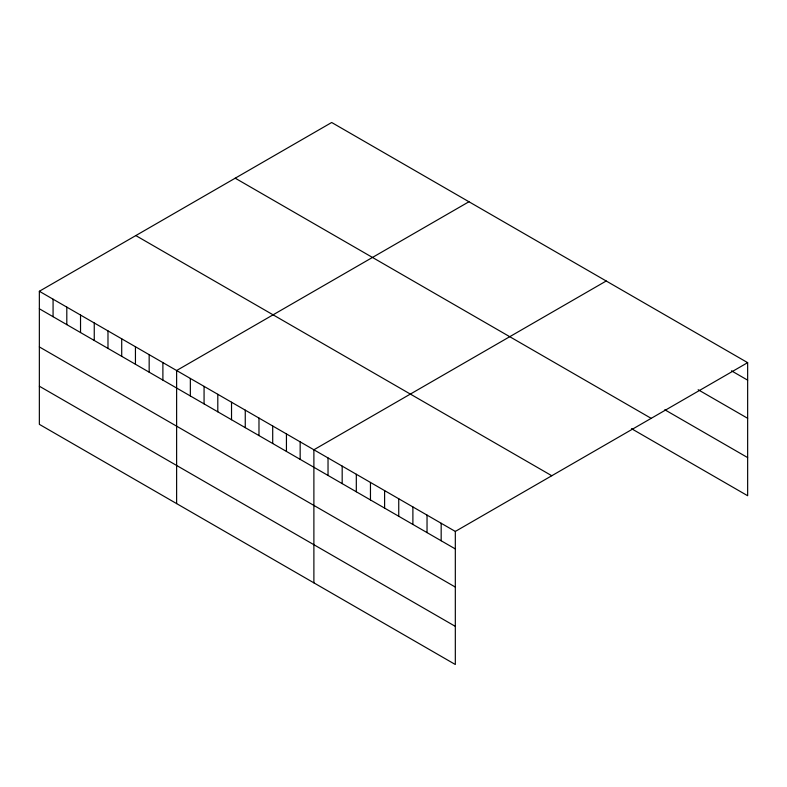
<?xml version="1.0" encoding="UTF-8"?>
<svg xmlns="http://www.w3.org/2000/svg" width="787" height="787" viewBox="0 0 787 787"><rect width="100%" height="100%" fill="white"/><g stroke="black" fill="none" stroke-linecap="round" stroke-linejoin="round"><path stroke-width="1.18" d="M39.35 291.269L455.319 531.432L455.319 664.503L39.35 424.35L39.35 291.269L331.681 122.497L747.65 362.65L747.65 495.731L631.479 428.659M468.954 201.747L176.622 370.52L176.622 503.601M606.216 280.998L313.885 449.78L313.885 582.852M455.319 531.432L747.65 362.65M731.487 370.825L747.65 380.16M698.148 389.722L747.65 418.3M664.808 409.761L747.65 457.591M235.215 178.196L651.183 418.35M135.817 235.579L551.785 475.732M39.35 308.779L455.319 548.933M39.35 346.919L455.319 587.072M39.35 386.21L455.319 626.363M441.173 523.266L441.173 540.767M427.036 515.101L427.036 532.602M412.89 506.936L412.89 524.437M398.743 498.771L398.743 516.272M384.607 490.606L384.607 508.107M370.461 482.441L370.461 499.942M356.314 474.276L356.314 491.777M342.178 466.111L342.178 483.612M328.031 457.945L328.031 475.446M300.162 441.851L300.162 459.362M286.438 433.922L286.438 451.433M272.705 426.003L272.705 443.504M258.982 418.074L258.982 435.585M245.259 410.145L245.259 427.656M231.526 402.226L231.526 419.727M217.802 394.297L217.802 411.808M204.069 386.378L204.069 403.879M190.346 378.449L190.346 395.959M162.889 362.6L162.889 380.101M149.166 354.671L149.166 372.182M135.443 346.752L135.443 364.253M121.71 338.823L121.71 356.334M107.986 330.894L107.986 348.405M94.253 322.975L94.253 340.476M80.53 315.046L80.53 332.557M66.806 307.127L66.806 324.628M53.073 299.198L53.073 316.699"/></g></svg>
